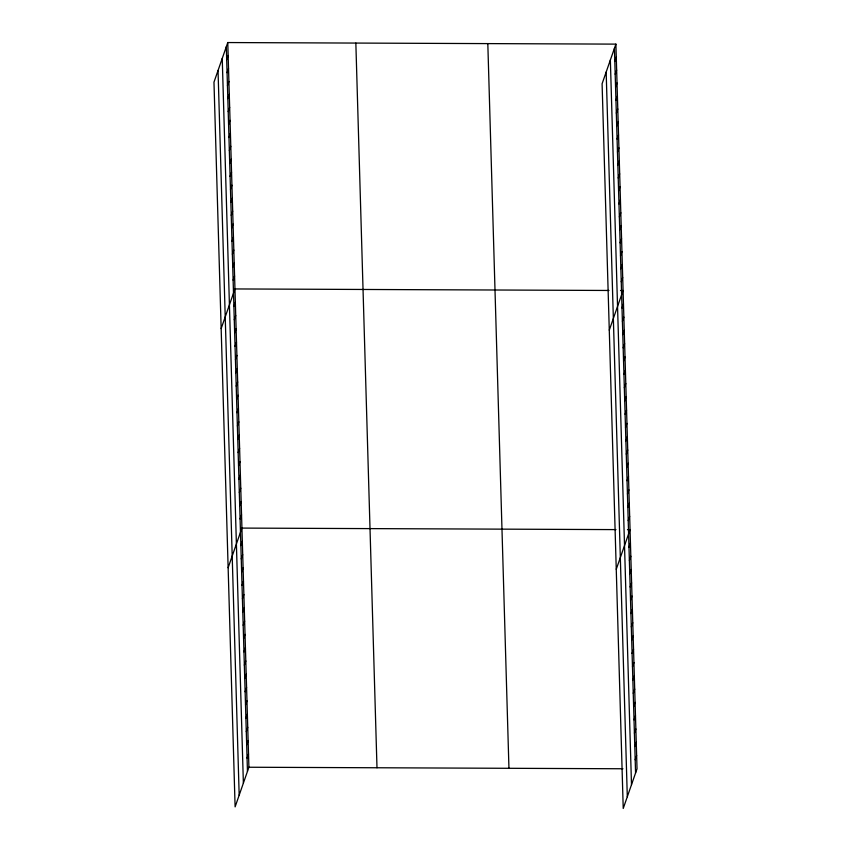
<?xml version="1.0" encoding="UTF-8"?>
<svg xmlns="http://www.w3.org/2000/svg" width="851" height="851" viewBox="0 0 851 851"><rect width="100%" height="100%" fill="white"/><g stroke="black" fill="none" stroke-linecap="round" stroke-linejoin="round"><path stroke-width="1.28" d="M227.77 42.55L213.973 82.185L235.11 806.876L248.907 767.24L227.77 42.55L615.89 44.124L637.027 768.815L623.23 808.45L602.093 83.76L615.89 44.124M226.685 59.719L228.153 55.517M227.068 72.686L228.525 68.484M227.44 85.653L228.908 81.451M227.823 98.62L229.281 94.418M228.196 111.587L229.664 107.386M228.579 124.554L230.036 120.363M228.962 137.522L230.419 133.33M229.334 150.489L230.791 146.298M229.717 163.456L231.174 159.265M230.089 176.423L231.557 172.232M230.472 189.401L231.929 185.199M230.844 202.368L232.312 198.166M231.227 215.335L232.685 211.133M231.6 228.302L233.068 224.1M231.983 241.269L233.44 237.067M232.366 254.236L233.823 250.045M232.738 267.203L234.195 263.012M233.121 280.17L234.578 275.979M221.154 328.582L234.961 288.946L608.986 290.468M233.887 306.424L235.344 302.233M234.27 319.71L235.727 315.519M234.663 332.996L236.121 328.805M235.046 346.283L236.504 342.091M235.429 359.569L236.897 355.378M235.823 372.855L237.28 368.664M236.206 386.141L237.674 381.95M236.599 399.427L238.057 395.236M236.982 412.714L238.44 408.523M237.376 426L238.833 421.809M237.759 439.286L239.216 435.095M238.142 452.572L239.61 448.381M238.535 465.859L239.993 461.667M238.918 479.145L240.386 474.954M239.312 492.431L240.769 488.24M239.695 505.717L241.152 501.526M240.088 519.004L241.546 514.812M228.132 567.723L241.929 528.088L615.964 529.609M240.854 545.576L242.322 541.374M241.248 558.862L242.705 554.661M241.631 572.149L243.099 567.947M242.024 585.435L243.482 581.233M242.407 598.721L243.865 594.519M242.801 612.007L244.258 607.805M243.184 625.294L244.641 621.092M243.567 638.58L245.035 634.378M243.96 651.866L245.418 647.664M244.343 665.152L245.811 660.95M244.737 678.438L246.194 674.237M245.12 691.725L246.577 687.523M245.513 705.011L246.971 700.809M245.896 718.297L247.354 714.095M246.279 731.583L247.747 727.382M246.673 744.87L248.13 740.668M247.056 758.156L248.524 753.954M614.816 61.293L616.273 57.091M615.188 74.26L616.645 70.059M615.571 87.227L617.028 83.036M615.943 100.195L617.411 96.003M616.326 113.162L617.783 108.971M616.698 126.129L618.166 121.938M617.081 139.096L618.539 134.905M617.454 152.063L618.922 147.872M617.837 165.041L619.294 160.839M618.22 178.008L619.677 173.806M618.592 190.975L620.049 186.773M618.975 203.942L620.432 199.74M619.347 216.909L620.815 212.718M619.73 229.876L621.187 225.685M620.102 242.843L621.57 238.652M620.485 255.811L621.943 251.619M620.858 268.778L622.326 264.587M621.241 281.745L622.698 277.554M609.284 330.156L623.081 290.521L620.517 290.51M622.007 308.009L623.464 303.807M622.389 321.295L623.857 317.093M622.783 334.581L624.24 330.379M623.166 347.857L624.634 343.666M623.56 361.143L625.017 356.952M623.943 374.429L625.411 370.238M624.336 387.716L625.793 383.524M624.719 401.002L626.176 396.811M625.102 414.288L626.57 410.097M625.496 427.574L626.953 423.383M625.879 440.861L627.347 436.669M626.272 454.147L627.73 449.956M626.655 467.433L628.123 463.242M627.049 480.719L628.506 476.528M627.432 494.005L628.889 489.814M627.815 507.292L629.283 503.101M628.208 520.578L629.666 516.387M616.252 569.298L630.059 529.673L627.495 529.662M628.985 547.15L630.442 542.959M629.368 560.437L630.836 556.246M629.761 573.723L631.219 569.532M630.144 587.009L631.602 582.818M630.527 600.295L631.995 596.104M630.921 613.582L632.378 609.39M631.304 626.868L632.772 622.677M631.697 640.154L633.155 635.963M632.08 653.44L633.548 649.249M632.474 666.727L633.931 662.535M632.857 680.013L634.314 675.822M633.25 693.299L634.708 689.097M633.633 706.585L635.091 702.383M634.016 719.872L635.484 715.67M634.41 733.158L635.867 728.956M634.793 746.444L636.261 742.242M635.186 759.73L636.644 755.528M248.907 767.24L622.943 768.761M614.433 48.326L635.569 773.016M610.358 60.017L631.495 784.707M606.167 72.069L627.304 796.759M487.814 43.603L508.951 768.293M355.846 43.071L376.993 767.762M226.313 46.741L247.45 771.442M222.239 58.442L243.375 783.133M218.037 70.484L239.174 795.174"/></g></svg>
